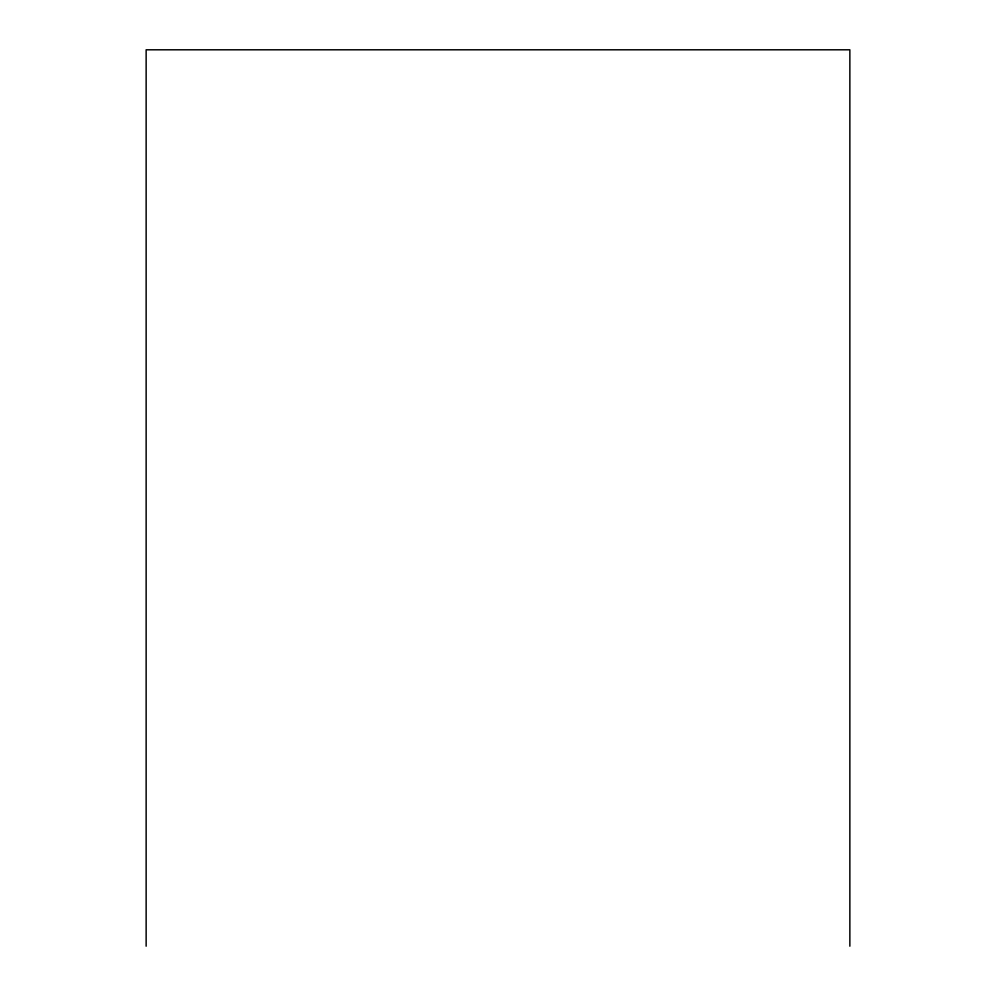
<?xml version="1.0" encoding="UTF-8"?>
<svg xmlns="http://www.w3.org/2000/svg" width="996" height="996" viewBox="0 0 996 996"><rect width="100%" height="100%" fill="white"/><g stroke="black" fill="none" stroke-linecap="round" stroke-linejoin="round"><path stroke-width="1.49" d="M849.862 946.2L849.862 49.8L146.138 49.8L146.138 946.2"/></g></svg>
